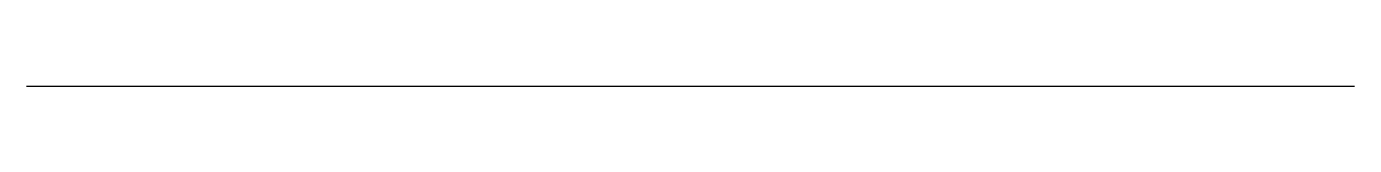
# Model space of a CAD drawing. Extents: x 1000 to 4000, y 1000 to 1000.
import ezdxf

# ---------------------------------------------------------------- set-up
doc = ezdxf.new("R2010")
doc.units = 0
doc.layers.get('0').update_dxf_attribs({"linetype": 'continuous'})

msp = doc.modelspace()

# ---------------------------------------------------------------- linework, layer by layer
at = {"color": 0}
msp.add_lwpolyline([(1000, 1000), (4000, 1000)], dxfattribs=at)

doc.saveas('drawing.dxf')
